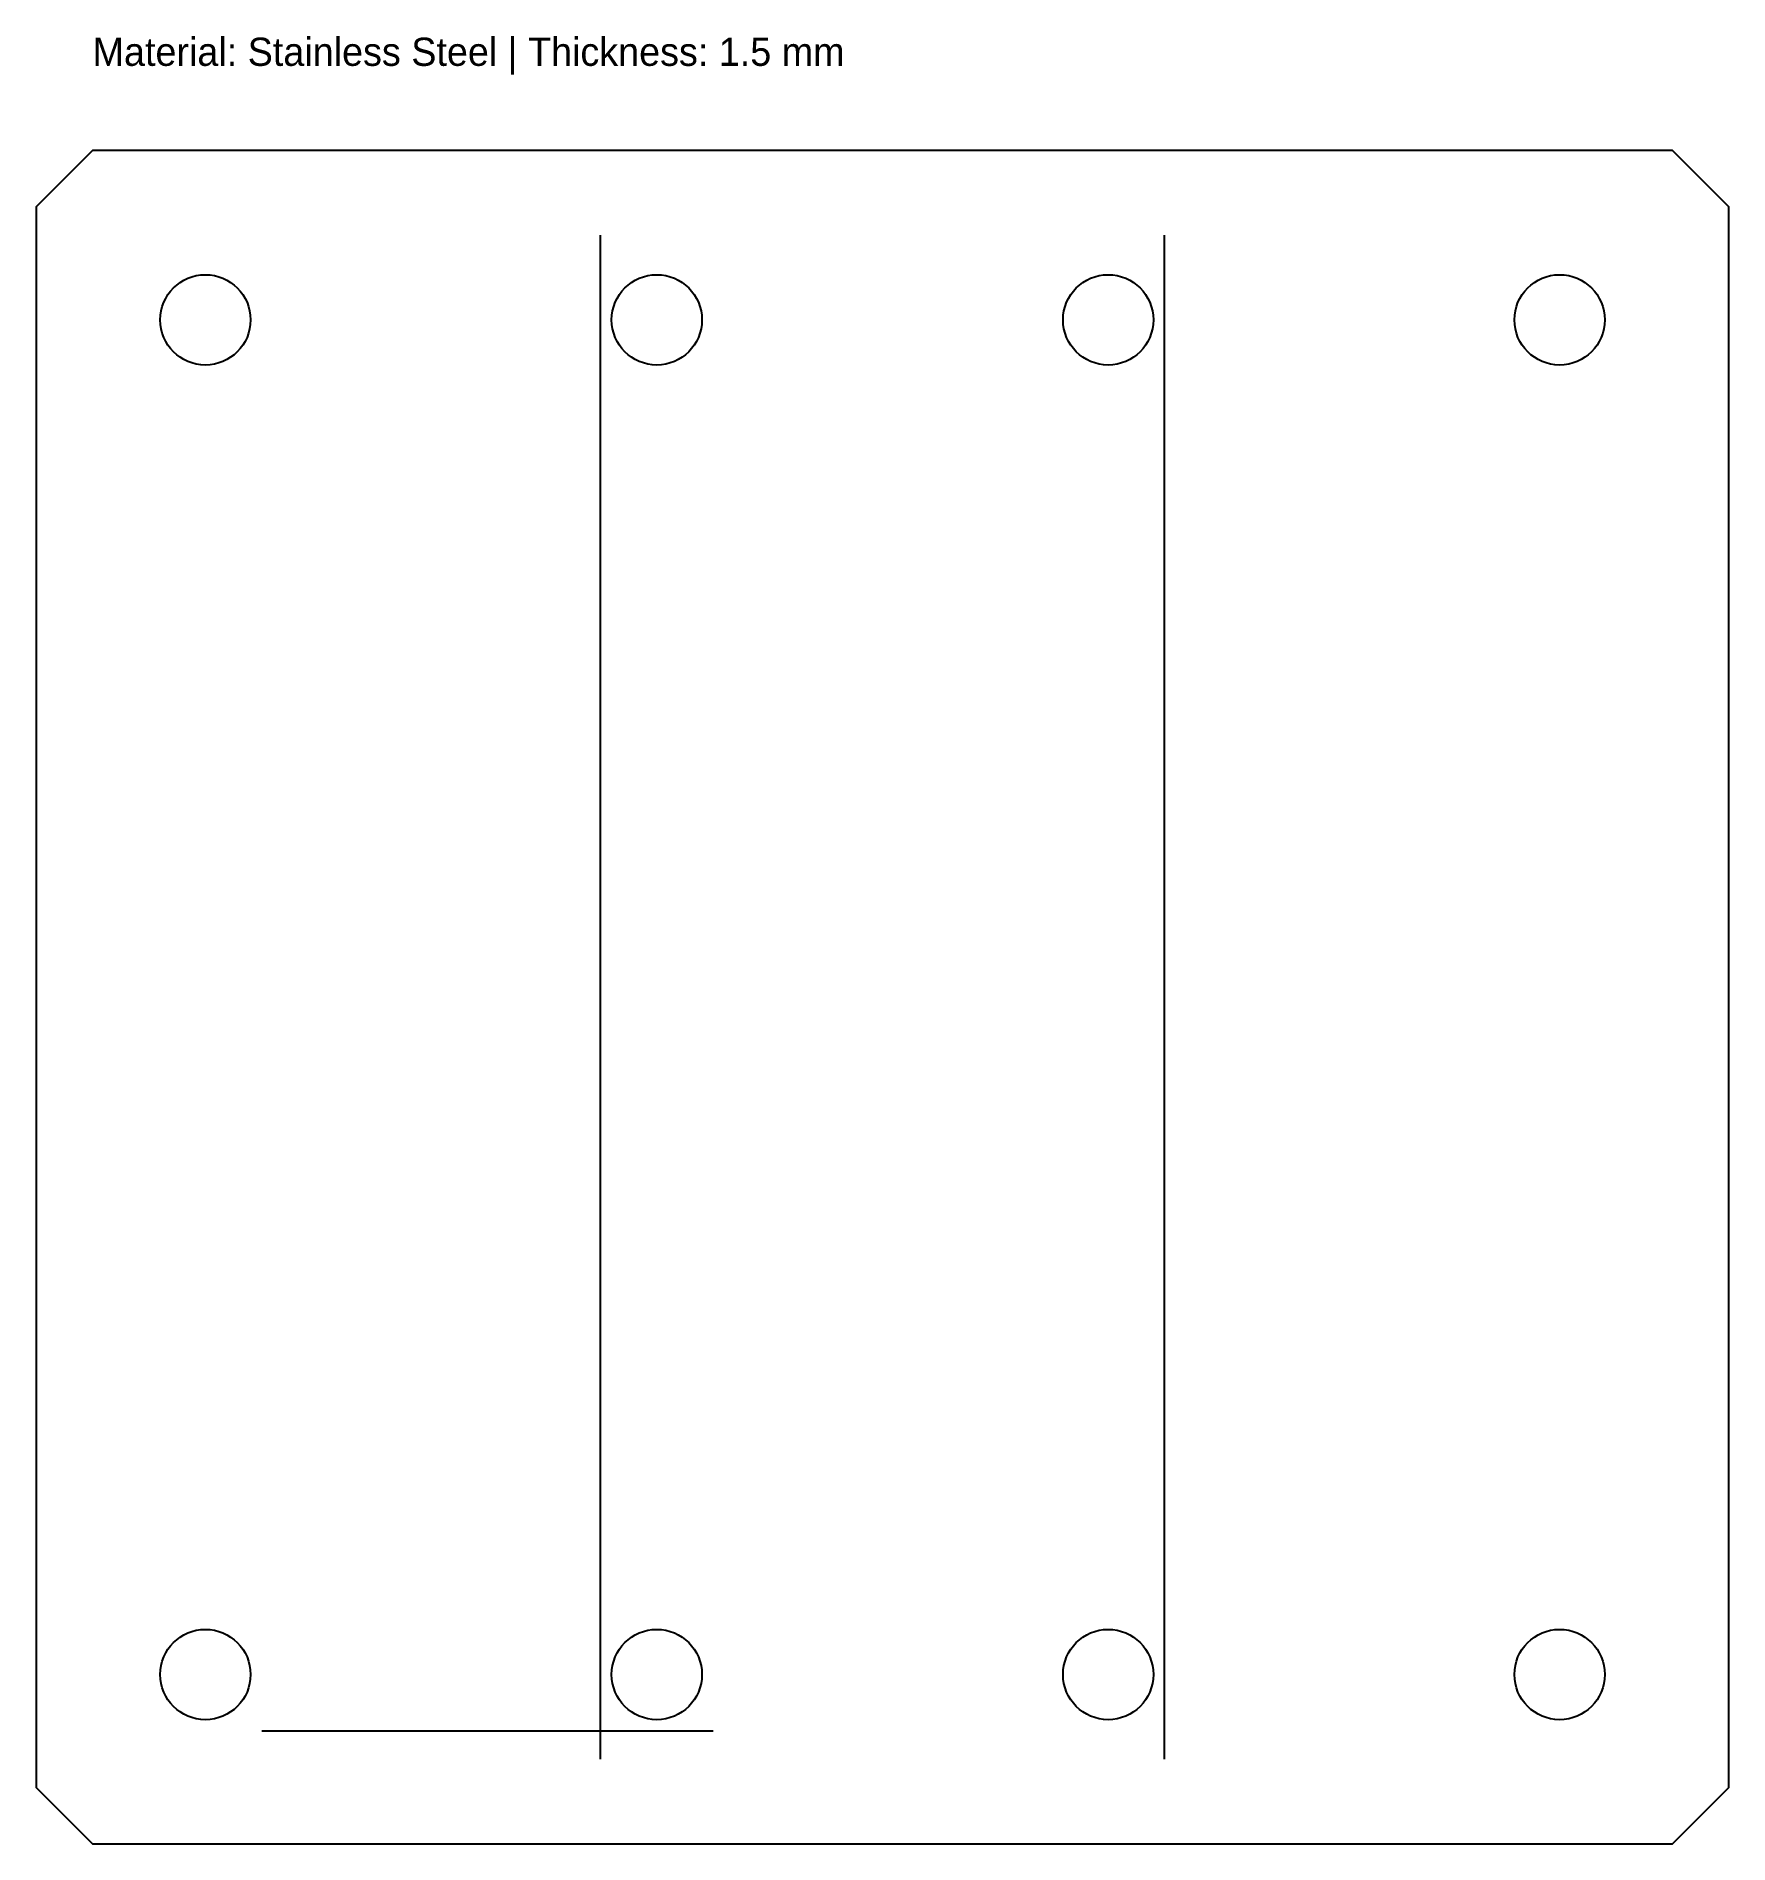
# Model space of a CAD drawing. Header units: metres. Extents: x 0 to 300, y 0 to 320.
import ezdxf

# ---------------------------------------------------------------- set-up
doc = ezdxf.new("R2010")
doc.units = ezdxf.units.M

msp = doc.modelspace()

# ---------------------------------------------------------------- linework, layer by layer
at = {"layer": 'BEND'}
for p, q in [((100, 15), (100, 285)), ((200, 15), (200, 285))]:
    msp.add_line(p, q, dxfattribs=at)
at = {"layer": 'CUT'}
msp.add_lwpolyline([(10, 0), (290, 0), (300, 10), (300, 290), (290, 300), (10, 300), (0, 290), (0, 10)], close=True, dxfattribs=at)
at = {"layer": 'HOLES'}
for centre in [(30, 270), (110, 270), (190, 270), (270, 270), (30, 30), (110, 30), (190, 30), (270, 30)]:
    msp.add_circle(centre, 8, dxfattribs=at)
at = {"layer": 'WELDS', "linetype": 'CONTINUOUS'}
msp.add_line((40, 20), (120, 20), dxfattribs=at)

# ---------------------------------------------------------------- texts
at = {"layer": 'NOTES'}
msp.add_text('Material: Stainless Steel | Thickness: 1.5 mm', height=5, dxfattribs=at).set_placement((10, 315))

doc.saveas('drawing.dxf')
